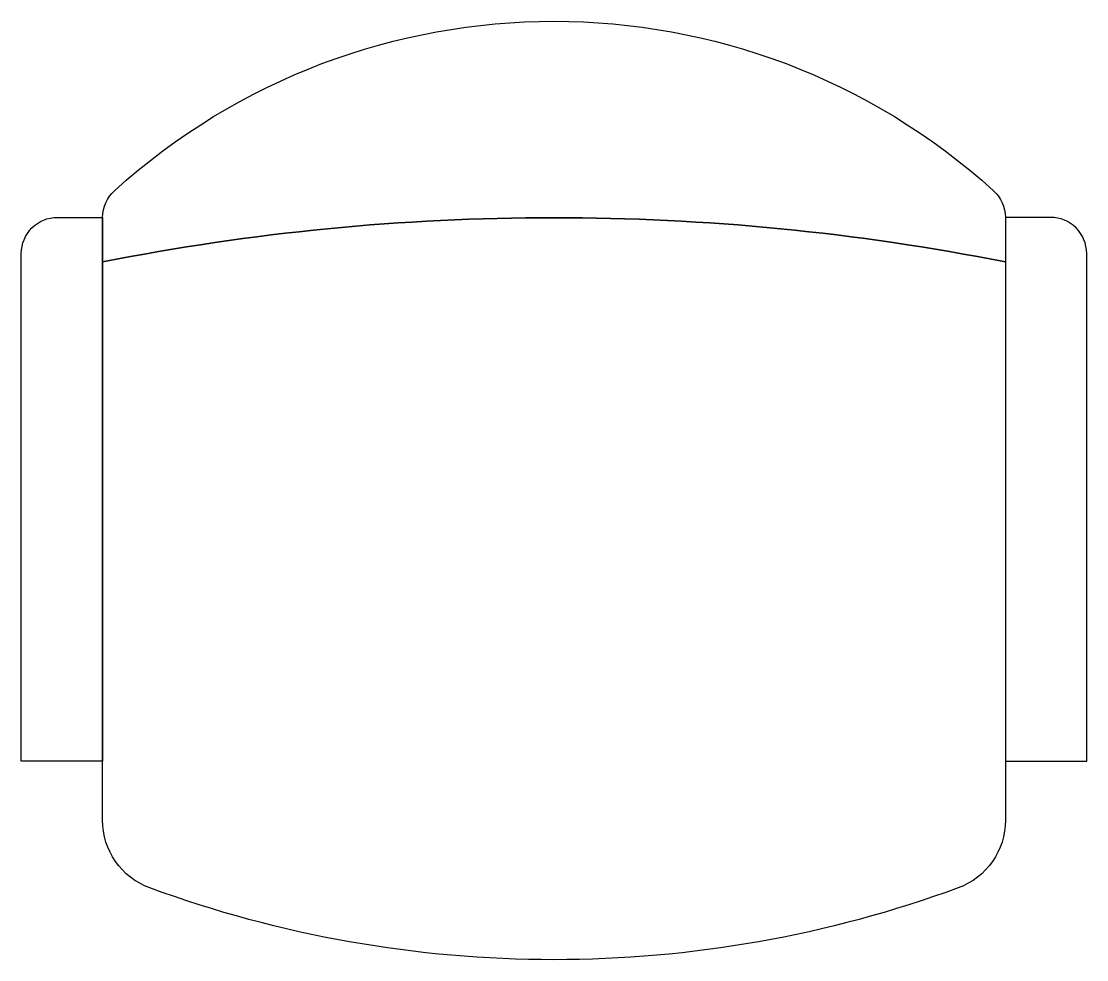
# Model space of a CAD drawing. Header units: millimetres. Extents: x -295 to 295, y -260 to 260.
import ezdxf

# ---------------------------------------------------------------- set-up
doc = ezdxf.new("R2010")
doc.units = ezdxf.units.MM
doc.header["$LTSCALE"] = 0.001

msp = doc.modelspace()

# ---------------------------------------------------------------- linework, layer by layer
for points in [[(-250, 126.64), (-250, 151.34, -0.211634), (-243.4, 166.14, -0.385657), (243.4, 166.14, -0.211634), (250, 151.34), (250, 126.64, 0.098137), (-250, 126.64)], [(-250, -149.96), (-295, -149.96), (-295, 131.34, -0.414214), (-275, 151.34), (-250, 151.34), (-250, -149.96)], [(-223.8, -220.26, -0.314811), (-250, -182.66), (-250, 126.64, -0.098137), (250, 126.64), (250, -182.66, -0.314811), (223.8, -220.26, -0.177583), (-223.8, -220.26)], [(250, -149.96), (295, -149.96), (295, 131.34, 0.414214), (275, 151.34), (250, 151.34), (250, -149.96)]]:
    msp.add_lwpolyline(points, format="xyb")

doc.saveas('drawing.dxf')
